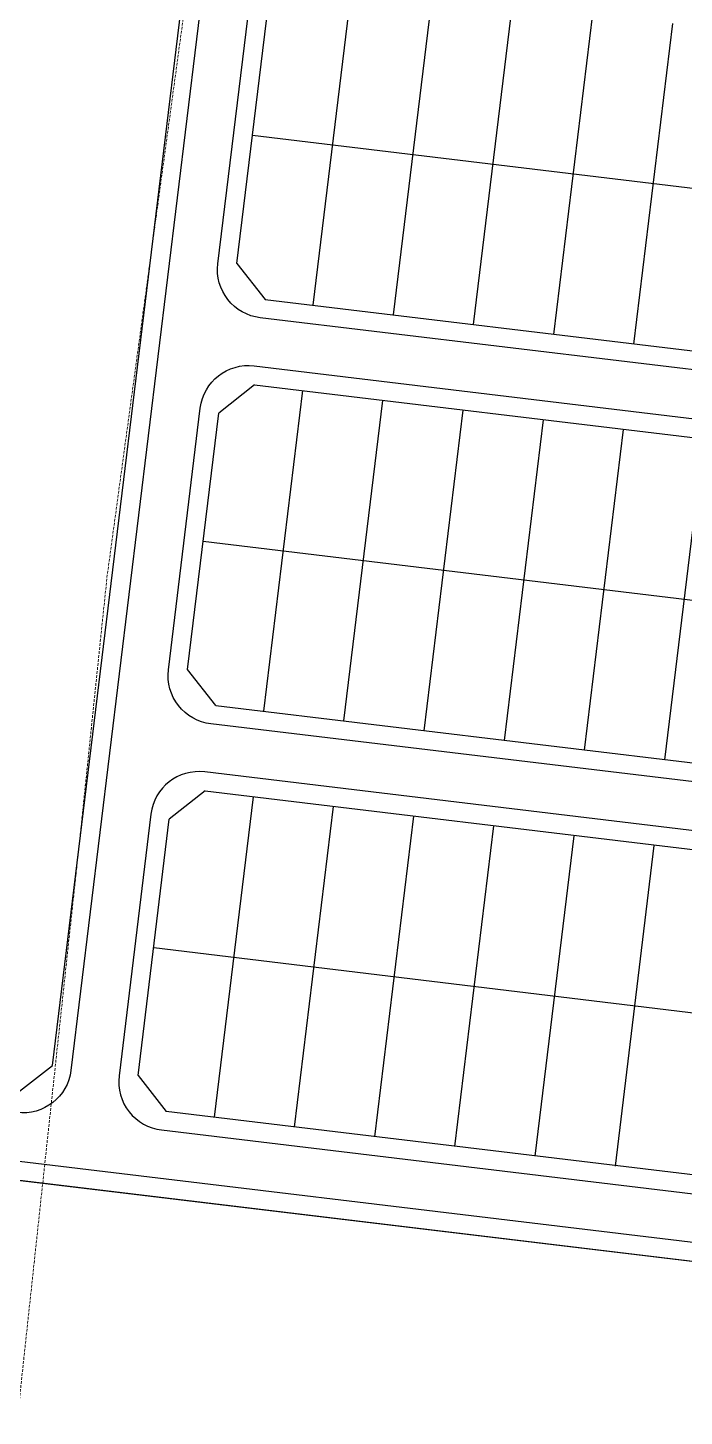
# Model space of a CAD drawing. Extents: x 294483 to 298733, y 6233899 to 6239242.
# Drawn here: x 296102.9 to 296224.8, y 6236632.6 to 6236890.6 of the extents above; entities that cross this region are included whole.
import ezdxf

# ---------------------------------------------------------------- set-up
doc = ezdxf.new("R2010")
doc.units = 0
doc.linetypes.add('DASHED', pattern=[0.75, 0.5, -0.25])
doc.layers.add('Cadastre Easements_SP_EXT', color=9, linetype='Continuous', lineweight=5)
doc.layers.add('Cadastre Land Parcels_SP_EXT', color=9, linetype='Continuous', lineweight=5)
doc.layers.add('Notes', color=7, linetype='Continuous')

msp = doc.modelspace()

# ---------------------------------------------------------------- linework, layer by layer
at = {"layer": 'Cadastre Easements_SP_EXT', "linetype": 'DASHED'}
msp.add_lwpolyline([(296112.58319, 6236739.96503), (296117.62192, 6236788.42335), (296139.18434, 6236946.62301), (296144.31808, 6236980.04433), (296146.45896, 6236992.39122), (296148.43385, 6237007.40615), (296080.47479, 6236938.64617), (296076.90781, 6236911.47501), (296066.49881, 6236848.67153), (296055.45337, 6236768.11866), (295962.68497, 6235914.63454), (295993.42181, 6235868.15609), (296015.24478, 6235835.53979), (296112.58319, 6236739.96503)], close=True, dxfattribs=at)
msp.add_lwpolyline([(296074.23427, 6236895.34409), (296066.49881, 6236848.67159), (296055.45337, 6236768.11872), (295962.68497, 6235914.6346), (295993.42181, 6235868.15615), (296015.24478, 6235835.53985), (296112.58319, 6236739.96509), (296117.62192, 6236788.42341), (296132.19508, 6236895.34409)], dxfattribs=at)
at = {"layer": 'Cadastre Land Parcels_SP_EXT'}
msp.add_line((296239.91435, 6236659.72893), (296073.02133, 6236679.79465), dxfattribs=at)
at = {"layer": 'Notes'}
for p, q in [((296107.52057, 6236697.80521), (296132.54459, 6236903.68592)), ((296141.74624, 6236846.7849), (296147.53785, 6236894.43426)), ((296144.64204, 6236870.60958), (296285.61456, 6236853.66031)), ((296141.74624, 6236846.7849), (296146.97939, 6236840.1125)), ((296146.97939, 6236840.1125), (296260.08717, 6236826.51344)), ((296145.04886, 6236824.22938), (296138.36781, 6236818.98945)), ((296145.04886, 6236824.22938), (296258.17723, 6236810.62784)), ((296132.57621, 6236771.34008), (296138.36781, 6236818.98945)), ((296135.47201, 6236795.16476), (296256.09885, 6236780.66167)), ((296137.80936, 6236764.66769), (296132.57621, 6236771.34008)), ((296137.80936, 6236764.66769), (296247.64115, 6236751.4625)), ((296135.87883, 6236748.78457), (296129.19778, 6236743.54463)), ((296135.87883, 6236748.78457), (296244.97692, 6236735.66759)), ((296123.40618, 6236695.89526), (296129.19778, 6236743.54463)), ((296100.83952, 6236692.56527), (296107.52057, 6236697.80521)), ((296123.40618, 6236695.89526), (296128.63932, 6236689.22287)), ((296241.82429, 6236675.61453), (296128.63932, 6236689.22287)), ((296239.91435, 6236659.72893), (296073.02133, 6236679.79465))]:
    msp.add_line(p, q, dxfattribs=at)
for points in [[(296209.24586, 6237046.6498), (296167.15918, 6237003.77305, 0.42948945), (296167.79786, 6236985.65414), (296178.51209, 6236976.1766, -0.429489449), (296178.97194, 6236963.13098), (296151.22686, 6236934.86505, 0.165267096), (296136.01902, 6236903.26361), (296110.93381, 6236696.87948, -0.413833945), (296100.92522, 6236689.02976), (296074.51347, 6236692.20527, -0.115297848), (296055.05468, 6236699.2915)], [(296271.32356, 6236820.96195, 0.028342902), (296259.66929, 6236823.03848), (296146.07225, 6236836.69632, -0.414593396), (296138.21234, 6236846.71789), (296144.12461, 6236895.36, -0.41383396), (296154.1332, 6236903.20972), (296280.78112, 6236887.98271, -0.04931185), (296299.12698, 6236883.91487)], [(296250.64127, 6236747.21843, 0.020632081), (296242.1321, 6236748.59963), (296136.90221, 6236761.25152, -0.414593283), (296129.04231, 6236771.27309), (296134.95457, 6236819.91513, -0.413833831), (296144.96315, 6236827.76485), (296258.59495, 6236814.10283, -0.028342911), (296269.24551, 6236812.20514)], [(296248.72494, 6236738.42404, 0.020340334), (296241.05776, 6236739.66398), (296135.79312, 6236752.32005, 0.413833943), (296125.78453, 6236744.47033), (296119.87228, 6236695.82829, 0.414593316), (296127.73218, 6236685.80672), (296241.40649, 6236672.13955)], [(296240.33215, 6236663.20391), (296073.43913, 6236683.26963, -0.115297848), (296050.13135, 6236691.75752)]]:
    msp.add_lwpolyline(points, format="xyb", dxfattribs=at)
at = {"layer": 'Notes', "flags": 128}
for points in [[(296155.91505, 6236839.03816), (296163.15455, 6236898.59986)], [(296170.80546, 6236837.22829), (296178.04496, 6236896.78998)], [(296185.69588, 6236835.41841), (296192.93538, 6236894.98011)], [(296200.58629, 6236833.60854), (296207.82579, 6236893.17024)], [(296215.4767, 6236831.79867), (296222.7162, 6236891.36036)], [(296146.74502, 6236763.59334), (296153.98452, 6236823.15504)], [(296161.63543, 6236761.78347), (296168.87493, 6236821.34517)], [(296176.52584, 6236759.9736), (296183.76534, 6236819.53529)], [(296191.41625, 6236758.16372), (296198.65575, 6236817.72542)], [(296206.30666, 6236756.35385), (296213.54616, 6236815.91555)], [(296221.19708, 6236754.54398), (296228.43658, 6236814.10567)], [(296137.57498, 6236688.14853), (296144.81448, 6236747.71022)], [(296152.4654, 6236686.33865), (296159.7049, 6236745.90035)], [(296167.35581, 6236684.52878), (296174.59531, 6236744.09048)], [(296182.24622, 6236682.71891), (296189.48572, 6236742.2806)], [(296197.13663, 6236680.90903), (296204.37613, 6236740.47073)], [(296212.02704, 6236679.09916), (296219.26654, 6236738.66086)], [(296126.30198, 6236719.71995), (296245.42527, 6236705.24096)]]:
    msp.add_lwpolyline(points, dxfattribs=at)

doc.saveas('drawing.dxf')
